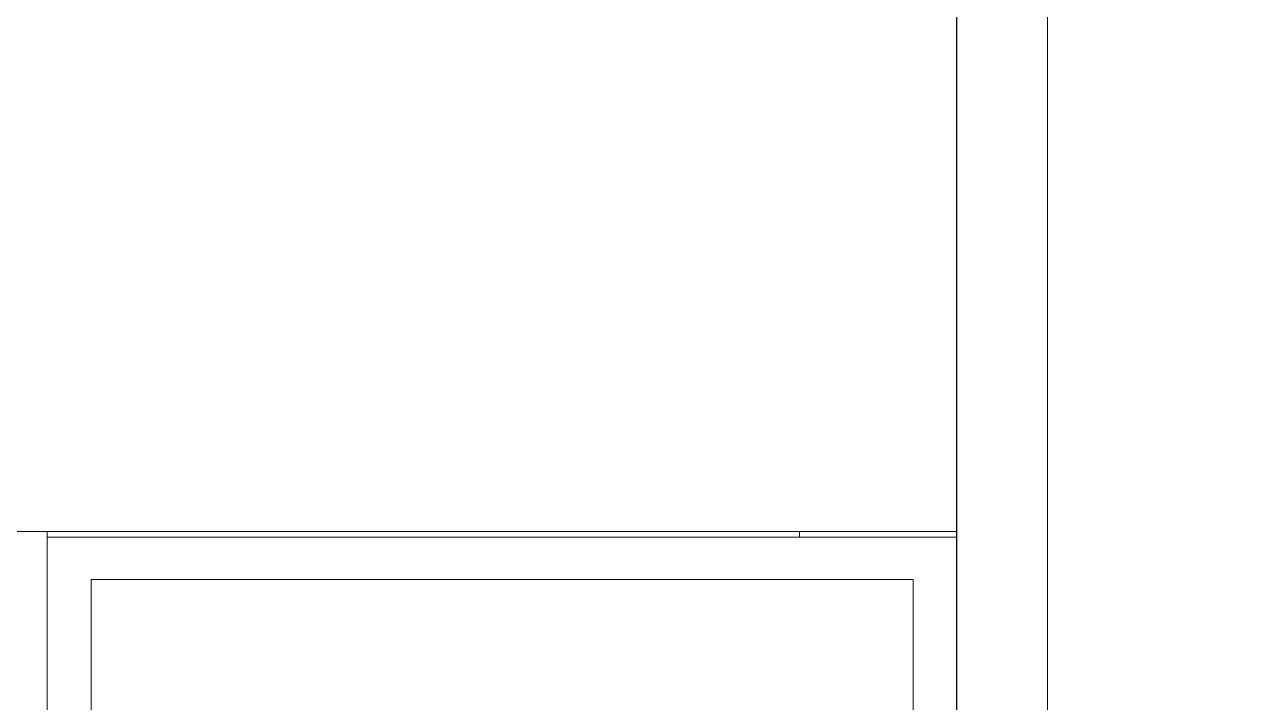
# Model space of a CAD drawing. Header units: inches. Extents: x -5142662 to -4941318, y -3361958 to -3160563.
# Drawn here: x -5010812.63 to -5010772.2, y -3261772.85 to -3261750.5 of the extents above; entities that cross this region are included whole.
import ezdxf

# ---------------------------------------------------------------- set-up
doc = ezdxf.new("R2010")
doc.units = ezdxf.units.IN
doc.header["$LTSCALE"] = 2
doc.header["$MEASUREMENT"] = 0
doc.linetypes.add('ACAD_ISO02W100', pattern=[15, 12, -3])
doc.layers.get('0').update_dxf_attribs({"linetype": 'CONTINUOUS'})
doc.layers.add('HATCH', color=60, linetype='ACAD_ISO02W100', lineweight=13)
doc.layers.add('window', color=4, linetype='CONTINUOUS', lineweight=13)

msp = doc.modelspace()

# ---------------------------------------------------------------- hatches: boundary and pattern name
at = {"layer": 'HATCH', "transparency": 33554661}
h = msp.add_hatch(dxfattribs=at)
h.set_pattern_fill('ANSI37', color=256, scale=200, angle=45)
h.set_pattern_definition([(90, (67221.096, -2449.113), (-25, 0), []), (180, (67221.096, -2449.113), (-4e-15, -25), [])])
h.paths.add_polyline_path([(-5010781.876, -3261739.209), (-5010811.876, -3261739.209), (-5010811.876, -3261744.209), (-5010781.876, -3261744.209), (-5010781.876, -3261851.209), (-5010638.876, -3261851.209), (-5010638.876, -3261744.209), (-5010620.876, -3261744.209), (-5010620.876, -3261739.209), (-5010638.876, -3261739.209), (-5010638.876, -3261632.209), (-5010620.876, -3261632.209), (-5010620.876, -3261627.209), (-5010638.876, -3261627.209), (-5010638.876, -3261589.209), (-5010781.876, -3261589.209), (-5010781.876, -3261627.209), (-5010811.876, -3261627.209), (-5010811.876, -3261632.209), (-5010781.876, -3261632.209)])

# ---------------------------------------------------------------- linework, layer by layer
at = {"ltscale": 0.5}
msp.add_line((-5010781.876, -3261851.209), (-5010781.876, -3261744.209), dxfattribs=at)
at = {"layer": 'window'}
for p, q in [((-5010865.876, -3261767.209), (-5010781.876, -3261767.209)), ((-5010811.876, -3261767.394), (-5010811.876, -3261767.209)), ((-5010787.067, -3261767.394), (-5010787.067, -3261767.209)), ((-5010781.876, -3261851.209), (-5010781.876, -3261767.209)), ((-5010811.876, -3261767.394), (-5010811.876, -3261851.209)), ((-5010781.876, -3261767.394), (-5010811.876, -3261767.394)), ((-5010810.429, -3261768.791), (-5010783.322, -3261768.791)), ((-5010810.429, -3261768.791), (-5010810.429, -3261849.763)), ((-5010783.322, -3261849.763), (-5010783.322, -3261768.791))]:
    msp.add_line(p, q, dxfattribs=at)

doc.saveas('drawing.dxf')
